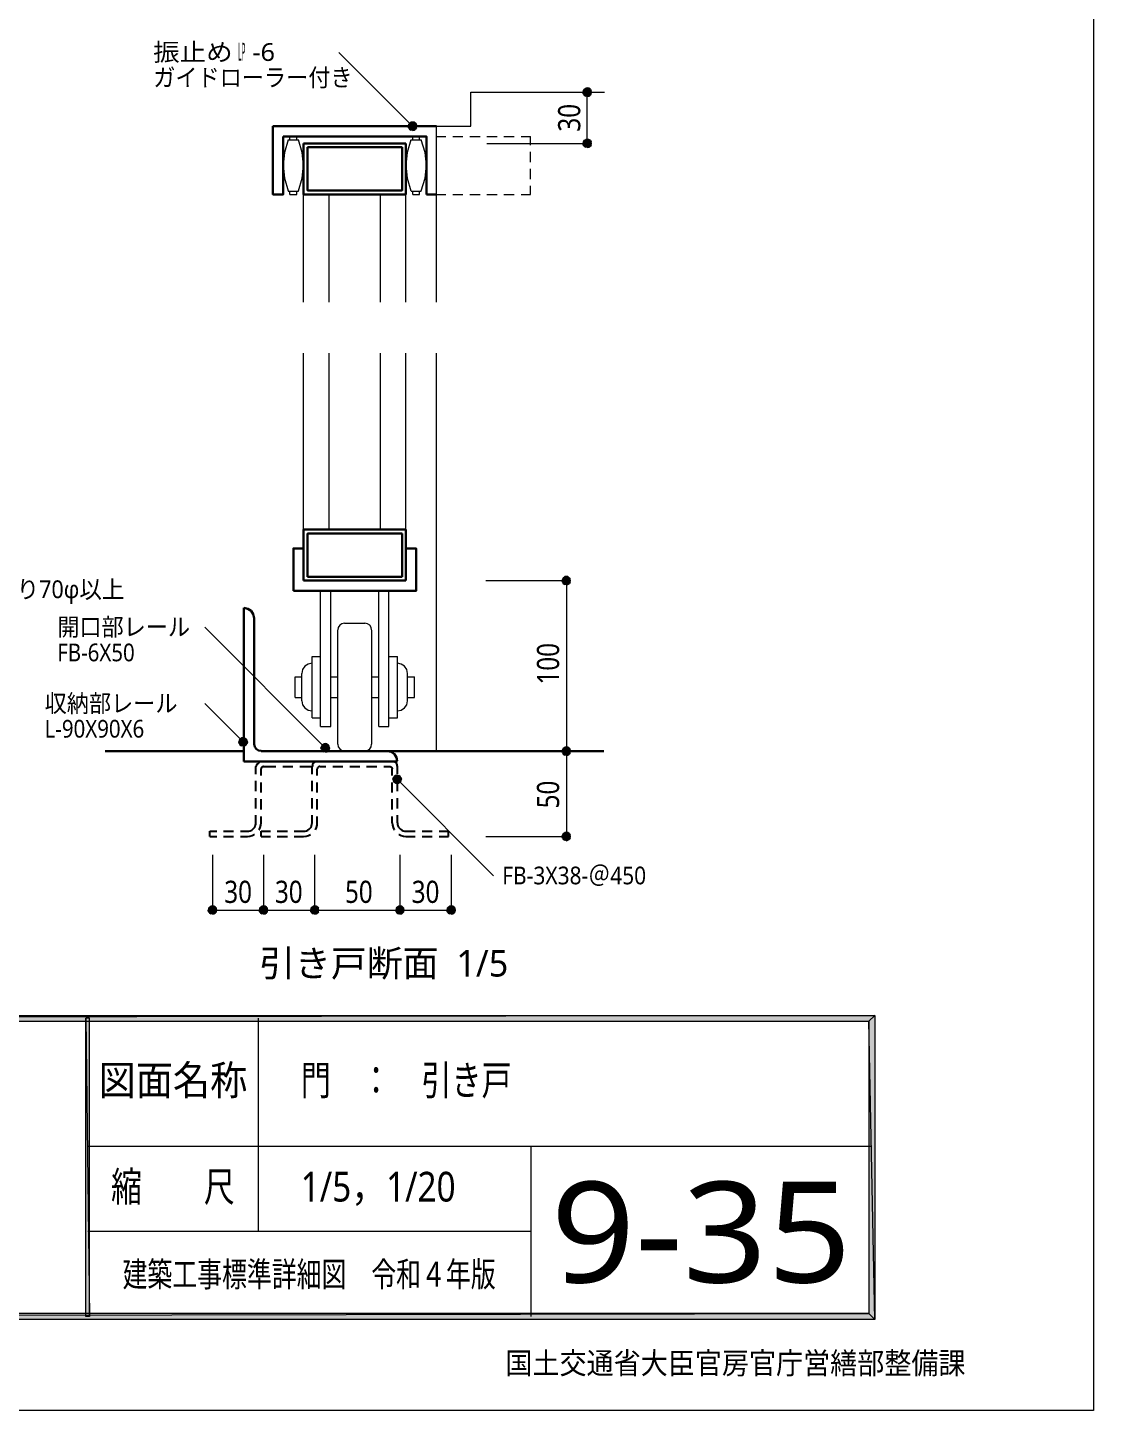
# Model space of a CAD drawing. Header units: millimetres. Extents: x 0 to 420, y 0 to 297.
# Drawn here: x 295.1 to 420.2, y 0 to 162.2 of the extents above; entities that cross this region are included whole.
import ezdxf
from ezdxf.enums import TextEntityAlignment as Align

# ---------------------------------------------------------------- set-up
doc = ezdxf.new("R2010")
doc.units = ezdxf.units.MM
doc.styles.add('kst32b', font='NotoSansJP-Variable.ttf')

msp = doc.modelspace()

# ---------------------------------------------------------------- hatches: boundary and pattern name
h = msp.add_hatch(color=7)
h.paths.add_polyline_path([(360.32, 154.81), (360.28, 154.62), (360.79, 154.62), (360.32, 154.81)])
h.paths.add_polyline_path([(360.28, 154.62), (360.79, 154.62), (360.32, 154.43), (360.28, 154.62)])
h.paths.add_polyline_path([(360.79, 154.62), (360.32, 154.43), (360.43, 154.26), (360.79, 154.62)])
h = msp.add_hatch(color=7)
h.paths.add_polyline_path([(360.79, 155.11), (360.6, 155.09), (360.79, 154.62), (360.79, 155.11)])
h.paths.add_polyline_path([(360.6, 155.09), (360.79, 154.62), (360.43, 154.98), (360.6, 155.09)])
h.paths.add_polyline_path([(360.79, 154.62), (360.43, 154.98), (360.32, 154.81), (360.79, 154.62)])
h = msp.add_hatch(color=7)
h.paths.add_polyline_path([(360.43, 154.26), (360.6, 154.16), (360.79, 154.62), (360.43, 154.26)])
h.paths.add_polyline_path([(360.6, 154.16), (360.79, 154.62), (360.79, 154.11), (360.6, 154.16)])
h.paths.add_polyline_path([(360.79, 154.62), (360.79, 154.11), (360.98, 154.16), (360.79, 154.62)])
for points in [[(360.98, 155.09), (360.79, 155.11), (360.79, 154.62), (360.98, 155.09)], [(340.47, 151.09), (340.28, 151.11), (340.28, 150.62), (340.47, 151.09)], [(360.98, 149.08), (360.79, 149.12), (360.79, 148.61), (360.98, 149.08)], [(358.52, 97.79), (358.33, 97.81), (358.33, 97.32), (358.52, 97.79)], [(320.59, 77.96), (320.76, 78.06), (320.4, 78.4), (320.59, 77.96)], [(330.24, 77.26), (330.41, 77.39), (330.05, 77.72), (330.24, 77.26)], [(358.52, 77.79), (358.33, 77.83), (358.33, 77.32), (358.52, 77.79)], [(338.29, 74.46), (338.14, 74.36), (338.48, 74.02), (338.29, 74.46)], [(358.52, 67.78), (358.33, 67.82), (358.33, 67.31), (358.52, 67.78)], [(316.99, 59.14), (316.8, 59.18), (316.8, 58.67), (316.99, 59.14)], [(323, 59.14), (322.81, 59.18), (322.81, 58.67), (323, 59.14)], [(328.99, 59.14), (328.8, 59.18), (328.8, 58.67), (328.99, 59.14)], [(339.01, 59.14), (338.81, 59.18), (338.81, 58.67), (339.01, 59.14)], [(345, 59.14), (344.81, 59.18), (344.81, 58.67), (345, 59.14)]]:
    msp.add_hatch(color=7).paths.add_polyline_path(points)
h = msp.add_hatch(color=7)
h.paths.add_polyline_path([(361.29, 154.62), (361.25, 154.81), (360.79, 154.62), (361.29, 154.62)])
h.paths.add_polyline_path([(361.25, 154.81), (360.79, 154.62), (361.15, 154.98), (361.25, 154.81)])
h.paths.add_polyline_path([(360.79, 154.62), (361.15, 154.98), (360.98, 155.09), (360.79, 154.62)])
h = msp.add_hatch(color=7)
h.paths.add_polyline_path([(360.98, 154.16), (361.15, 154.26), (360.79, 154.62), (360.98, 154.16)])
h.paths.add_polyline_path([(361.15, 154.26), (360.79, 154.62), (361.25, 154.43), (361.15, 154.26)])
h.paths.add_polyline_path([(360.79, 154.62), (361.25, 154.43), (361.29, 154.62), (360.79, 154.62)])
h = msp.add_hatch(color=7)
h.paths.add_polyline_path([(340.28, 151.11), (340.08, 151.09), (340.28, 150.62), (340.28, 151.11)])
h.paths.add_polyline_path([(340.08, 151.09), (340.28, 150.62), (339.94, 150.98), (340.08, 151.09)])
h.paths.add_polyline_path([(340.28, 150.62), (339.94, 150.98), (339.83, 150.81), (340.28, 150.62)])
h = msp.add_hatch(color=7)
h.paths.add_polyline_path([(340.78, 150.62), (340.74, 150.81), (340.28, 150.62), (340.78, 150.62)])
h.paths.add_polyline_path([(340.74, 150.81), (340.28, 150.62), (340.64, 150.98), (340.74, 150.81)])
h.paths.add_polyline_path([(340.28, 150.62), (340.64, 150.98), (340.47, 151.09), (340.28, 150.62)])
h = msp.add_hatch(color=7)
h.paths.add_polyline_path([(339.83, 150.81), (339.79, 150.62), (340.28, 150.62), (339.83, 150.81)])
h.paths.add_polyline_path([(339.79, 150.62), (340.28, 150.62), (339.83, 150.43), (339.79, 150.62)])
h.paths.add_polyline_path([(340.28, 150.62), (339.83, 150.43), (339.94, 150.26), (340.28, 150.62)])
h = msp.add_hatch(color=7)
h.paths.add_polyline_path([(339.94, 150.26), (340.08, 150.16), (340.28, 150.62), (339.94, 150.26)])
h.paths.add_polyline_path([(340.08, 150.16), (340.28, 150.62), (340.28, 150.11), (340.08, 150.16)])
h.paths.add_polyline_path([(340.28, 150.62), (340.28, 150.11), (340.47, 150.16), (340.28, 150.62)])
h = msp.add_hatch(color=7)
h.paths.add_polyline_path([(340.47, 150.16), (340.64, 150.26), (340.28, 150.62), (340.47, 150.16)])
h.paths.add_polyline_path([(340.64, 150.26), (340.28, 150.62), (340.74, 150.43), (340.64, 150.26)])
h.paths.add_polyline_path([(340.28, 150.62), (340.74, 150.43), (340.78, 150.62), (340.28, 150.62)])
h = msp.add_hatch(color=7)
h.paths.add_polyline_path([(360.32, 148.8), (360.28, 148.61), (360.79, 148.61), (360.32, 148.8)])
h.paths.add_polyline_path([(360.28, 148.61), (360.79, 148.61), (360.32, 148.42), (360.28, 148.61)])
h.paths.add_polyline_path([(360.79, 148.61), (360.32, 148.42), (360.43, 148.27), (360.79, 148.61)])
h = msp.add_hatch(color=7)
h.paths.add_polyline_path([(360.79, 149.12), (360.6, 149.08), (360.79, 148.61), (360.79, 149.12)])
h.paths.add_polyline_path([(360.6, 149.08), (360.79, 148.61), (360.43, 148.97), (360.6, 149.08)])
h.paths.add_polyline_path([(360.79, 148.61), (360.43, 148.97), (360.32, 148.8), (360.79, 148.61)])
h = msp.add_hatch(color=7)
h.paths.add_polyline_path([(360.43, 148.27), (360.6, 148.17), (360.79, 148.61), (360.43, 148.27)])
h.paths.add_polyline_path([(360.6, 148.17), (360.79, 148.61), (360.79, 148.12), (360.6, 148.17)])
h.paths.add_polyline_path([(360.79, 148.61), (360.79, 148.12), (360.98, 148.17), (360.79, 148.61)])
h = msp.add_hatch(color=7)
h.paths.add_polyline_path([(361.29, 148.61), (361.25, 148.8), (360.79, 148.61), (361.29, 148.61)])
h.paths.add_polyline_path([(361.25, 148.8), (360.79, 148.61), (361.15, 148.97), (361.25, 148.8)])
h.paths.add_polyline_path([(360.79, 148.61), (361.15, 148.97), (360.98, 149.08), (360.79, 148.61)])
h = msp.add_hatch(color=7)
h.paths.add_polyline_path([(360.98, 148.17), (361.15, 148.27), (360.79, 148.61), (360.98, 148.17)])
h.paths.add_polyline_path([(361.15, 148.27), (360.79, 148.61), (361.25, 148.42), (361.15, 148.27)])
h.paths.add_polyline_path([(360.79, 148.61), (361.25, 148.42), (361.29, 148.61), (360.79, 148.61)])
h = msp.add_hatch(color=7)
h.paths.add_polyline_path([(357.86, 97.51), (357.82, 97.32), (358.33, 97.32), (357.86, 97.51)])
h.paths.add_polyline_path([(357.82, 97.32), (358.33, 97.32), (357.86, 97.13), (357.82, 97.32)])
h.paths.add_polyline_path([(358.33, 97.32), (357.86, 97.13), (357.97, 96.96), (358.33, 97.32)])
h = msp.add_hatch(color=7)
h.paths.add_polyline_path([(358.33, 97.81), (358.14, 97.79), (358.33, 97.32), (358.33, 97.81)])
h.paths.add_polyline_path([(358.14, 97.79), (358.33, 97.32), (357.97, 97.66), (358.14, 97.79)])
h.paths.add_polyline_path([(358.33, 97.32), (357.97, 97.66), (357.86, 97.51), (358.33, 97.32)])
h = msp.add_hatch(color=7)
h.paths.add_polyline_path([(357.97, 96.96), (358.14, 96.86), (358.33, 97.32), (357.97, 96.96)])
h.paths.add_polyline_path([(358.14, 96.86), (358.33, 97.32), (358.33, 96.82), (358.14, 96.86)])
h.paths.add_polyline_path([(358.33, 97.32), (358.33, 96.82), (358.52, 96.86), (358.33, 97.32)])
h = msp.add_hatch(color=7)
h.paths.add_polyline_path([(358.82, 97.32), (358.77, 97.51), (358.33, 97.32), (358.82, 97.32)])
h.paths.add_polyline_path([(358.77, 97.51), (358.33, 97.32), (358.67, 97.66), (358.77, 97.51)])
h.paths.add_polyline_path([(358.33, 97.32), (358.67, 97.66), (358.52, 97.79), (358.33, 97.32)])
h = msp.add_hatch(color=7)
h.paths.add_polyline_path([(358.52, 96.86), (358.67, 96.96), (358.33, 97.32), (358.52, 96.86)])
h.paths.add_polyline_path([(358.67, 96.96), (358.33, 97.32), (358.77, 97.13), (358.67, 96.96)])
h.paths.add_polyline_path([(358.33, 97.32), (358.77, 97.13), (358.82, 97.32), (358.33, 97.32)])
h = msp.add_hatch(color=7)
h.paths.add_polyline_path([(319.93, 78.61), (319.89, 78.4), (320.4, 78.4), (319.93, 78.61)])
h.paths.add_polyline_path([(319.89, 78.4), (320.4, 78.4), (319.93, 78.21), (319.89, 78.4)])
h.paths.add_polyline_path([(320.4, 78.4), (319.93, 78.21), (320.04, 78.06), (320.4, 78.4)])
h = msp.add_hatch(color=7)
h.paths.add_polyline_path([(320.4, 78.91), (320.21, 78.87), (320.4, 78.4), (320.4, 78.91)])
h.paths.add_polyline_path([(320.21, 78.87), (320.4, 78.4), (320.04, 78.76), (320.21, 78.87)])
h.paths.add_polyline_path([(320.4, 78.4), (320.04, 78.76), (319.93, 78.61), (320.4, 78.4)])
h = msp.add_hatch(color=7)
h.paths.add_polyline_path([(320.04, 78.06), (320.21, 77.96), (320.4, 78.4), (320.04, 78.06)])
h.paths.add_polyline_path([(320.21, 77.96), (320.4, 78.4), (320.4, 77.91), (320.21, 77.96)])
h.paths.add_polyline_path([(320.4, 78.4), (320.4, 77.91), (320.59, 77.96), (320.4, 78.4)])
h = msp.add_hatch(color=7)
h.paths.add_polyline_path([(320.87, 78.61), (320.76, 78.76), (320.4, 78.4), (320.87, 78.61)])
h.paths.add_polyline_path([(320.76, 78.76), (320.4, 78.4), (320.59, 78.87), (320.76, 78.76)])
h.paths.add_polyline_path([(320.4, 78.4), (320.59, 78.87), (320.4, 78.91), (320.4, 78.4)])
h = msp.add_hatch(color=7)
h.paths.add_polyline_path([(320.76, 78.06), (320.87, 78.21), (320.4, 78.4), (320.76, 78.06)])
h.paths.add_polyline_path([(320.87, 78.21), (320.4, 78.4), (320.91, 78.4), (320.87, 78.21)])
h.paths.add_polyline_path([(320.4, 78.4), (320.91, 78.4), (320.87, 78.61), (320.4, 78.4)])
h = msp.add_hatch(color=7)
h.paths.add_polyline_path([(329.59, 77.91), (329.54, 77.72), (330.05, 77.72), (329.59, 77.91)])
h.paths.add_polyline_path([(329.54, 77.72), (330.05, 77.72), (329.59, 77.53), (329.54, 77.72)])
h.paths.add_polyline_path([(330.05, 77.72), (329.59, 77.53), (329.69, 77.39), (330.05, 77.72)])
h = msp.add_hatch(color=7)
h.paths.add_polyline_path([(330.05, 78.23), (329.86, 78.19), (330.05, 77.72), (330.05, 78.23)])
h.paths.add_polyline_path([(329.86, 78.19), (330.05, 77.72), (329.69, 78.08), (329.86, 78.19)])
h.paths.add_polyline_path([(330.05, 77.72), (329.69, 78.08), (329.59, 77.91), (330.05, 77.72)])
h = msp.add_hatch(color=7)
h.paths.add_polyline_path([(330.52, 77.91), (330.41, 78.08), (330.05, 77.72), (330.52, 77.91)])
h.paths.add_polyline_path([(330.41, 78.08), (330.05, 77.72), (330.24, 78.19), (330.41, 78.08)])
h.paths.add_polyline_path([(330.05, 77.72), (330.24, 78.19), (330.05, 78.23), (330.05, 77.72)])
h = msp.add_hatch(color=7)
h.paths.add_polyline_path([(330.41, 77.39), (330.52, 77.53), (330.05, 77.72), (330.41, 77.39)])
h.paths.add_polyline_path([(330.52, 77.53), (330.05, 77.72), (330.54, 77.72), (330.52, 77.53)])
h.paths.add_polyline_path([(330.05, 77.72), (330.54, 77.72), (330.52, 77.91), (330.05, 77.72)])
h = msp.add_hatch(color=7)
h.paths.add_polyline_path([(329.69, 77.39), (329.86, 77.26), (330.05, 77.72), (329.69, 77.39)])
h.paths.add_polyline_path([(329.86, 77.26), (330.05, 77.72), (330.05, 77.24), (329.86, 77.26)])
h.paths.add_polyline_path([(330.05, 77.72), (330.05, 77.24), (330.24, 77.26), (330.05, 77.72)])
h = msp.add_hatch(color=7)
h.paths.add_polyline_path([(357.86, 77.51), (357.82, 77.32), (358.33, 77.32), (357.86, 77.51)])
h.paths.add_polyline_path([(357.82, 77.32), (358.33, 77.32), (357.86, 77.13), (357.82, 77.32)])
h.paths.add_polyline_path([(358.33, 77.32), (357.86, 77.13), (357.97, 76.96), (358.33, 77.32)])
h = msp.add_hatch(color=7)
h.paths.add_polyline_path([(358.33, 77.83), (358.14, 77.79), (358.33, 77.32), (358.33, 77.83)])
h.paths.add_polyline_path([(358.14, 77.79), (358.33, 77.32), (357.97, 77.68), (358.14, 77.79)])
h.paths.add_polyline_path([(358.33, 77.32), (357.97, 77.68), (357.86, 77.51), (358.33, 77.32)])
h = msp.add_hatch(color=7)
h.paths.add_polyline_path([(357.97, 76.96), (358.14, 76.86), (358.33, 77.32), (357.97, 76.96)])
h.paths.add_polyline_path([(358.14, 76.86), (358.33, 77.32), (358.33, 76.81), (358.14, 76.86)])
h.paths.add_polyline_path([(358.33, 77.32), (358.33, 76.81), (358.52, 76.86), (358.33, 77.32)])
h = msp.add_hatch(color=7)
h.paths.add_polyline_path([(358.82, 77.32), (358.77, 77.51), (358.33, 77.32), (358.82, 77.32)])
h.paths.add_polyline_path([(358.77, 77.51), (358.33, 77.32), (358.67, 77.68), (358.77, 77.51)])
h.paths.add_polyline_path([(358.33, 77.32), (358.67, 77.68), (358.52, 77.79), (358.33, 77.32)])
h = msp.add_hatch(color=7)
h.paths.add_polyline_path([(358.52, 76.86), (358.67, 76.96), (358.33, 77.32), (358.52, 76.86)])
h.paths.add_polyline_path([(358.67, 76.96), (358.33, 77.32), (358.77, 77.13), (358.67, 76.96)])
h.paths.add_polyline_path([(358.33, 77.32), (358.77, 77.13), (358.82, 77.32), (358.33, 77.32)])
h = msp.add_hatch(color=7)
h.paths.add_polyline_path([(338.14, 74.36), (338.03, 74.21), (338.48, 74.02), (338.14, 74.36)])
h.paths.add_polyline_path([(338.03, 74.21), (338.48, 74.02), (337.99, 74.02), (338.03, 74.21)])
h.paths.add_polyline_path([(338.48, 74.02), (337.99, 74.02), (338.03, 73.83), (338.48, 74.02)])
h = msp.add_hatch(color=7)
h.paths.add_polyline_path([(338.03, 73.83), (338.14, 73.66), (338.48, 74.02), (338.03, 73.83)])
h.paths.add_polyline_path([(338.14, 73.66), (338.48, 74.02), (338.29, 73.55), (338.14, 73.66)])
h.paths.add_polyline_path([(338.48, 74.02), (338.29, 73.55), (338.48, 73.51), (338.48, 74.02)])
h = msp.add_hatch(color=7)
h.paths.add_polyline_path([(338.84, 74.36), (338.69, 74.46), (338.48, 74.02), (338.84, 74.36)])
h.paths.add_polyline_path([(338.69, 74.46), (338.48, 74.02), (338.48, 74.51), (338.69, 74.46)])
h.paths.add_polyline_path([(338.48, 74.02), (338.48, 74.51), (338.29, 74.46), (338.48, 74.02)])
h = msp.add_hatch(color=7)
h.paths.add_polyline_path([(338.94, 73.83), (338.98, 74.02), (338.48, 74.02), (338.94, 73.83)])
h.paths.add_polyline_path([(338.98, 74.02), (338.48, 74.02), (338.94, 74.21), (338.98, 74.02)])
h.paths.add_polyline_path([(338.48, 74.02), (338.94, 74.21), (338.84, 74.36), (338.48, 74.02)])
h = msp.add_hatch(color=7)
h.paths.add_polyline_path([(338.48, 73.51), (338.69, 73.55), (338.48, 74.02), (338.48, 73.51)])
h.paths.add_polyline_path([(338.69, 73.55), (338.48, 74.02), (338.84, 73.66), (338.69, 73.55)])
h.paths.add_polyline_path([(338.48, 74.02), (338.84, 73.66), (338.94, 73.83), (338.48, 74.02)])
h = msp.add_hatch(color=7)
h.paths.add_polyline_path([(357.86, 67.52), (357.82, 67.31), (358.33, 67.31), (357.86, 67.52)])
h.paths.add_polyline_path([(357.82, 67.31), (358.33, 67.31), (357.86, 67.12), (357.82, 67.31)])
h.paths.add_polyline_path([(358.33, 67.31), (357.86, 67.12), (357.97, 66.97), (358.33, 67.31)])
h = msp.add_hatch(color=7)
h.paths.add_polyline_path([(358.33, 67.82), (358.14, 67.78), (358.33, 67.31), (358.33, 67.82)])
h.paths.add_polyline_path([(358.14, 67.78), (358.33, 67.31), (357.97, 67.67), (358.14, 67.78)])
h.paths.add_polyline_path([(358.33, 67.31), (357.97, 67.67), (357.86, 67.52), (358.33, 67.31)])
h = msp.add_hatch(color=7)
h.paths.add_polyline_path([(357.97, 66.97), (358.14, 66.87), (358.33, 67.31), (357.97, 66.97)])
h.paths.add_polyline_path([(358.14, 66.87), (358.33, 67.31), (358.33, 66.82), (358.14, 66.87)])
h.paths.add_polyline_path([(358.33, 67.31), (358.33, 66.82), (358.52, 66.87), (358.33, 67.31)])
h = msp.add_hatch(color=7)
h.paths.add_polyline_path([(358.82, 67.31), (358.77, 67.52), (358.33, 67.31), (358.82, 67.31)])
h.paths.add_polyline_path([(358.77, 67.52), (358.33, 67.31), (358.67, 67.67), (358.77, 67.52)])
h.paths.add_polyline_path([(358.33, 67.31), (358.67, 67.67), (358.52, 67.78), (358.33, 67.31)])
h = msp.add_hatch(color=7)
h.paths.add_polyline_path([(358.52, 66.87), (358.67, 66.97), (358.33, 67.31), (358.52, 66.87)])
h.paths.add_polyline_path([(358.67, 66.97), (358.33, 67.31), (358.77, 67.12), (358.67, 66.97)])
h.paths.add_polyline_path([(358.33, 67.31), (358.77, 67.12), (358.82, 67.31), (358.33, 67.31)])
h = msp.add_hatch(color=7)
h.paths.add_polyline_path([(316.36, 58.89), (316.31, 58.67), (316.8, 58.67), (316.36, 58.89)])
h.paths.add_polyline_path([(316.31, 58.67), (316.8, 58.67), (316.36, 58.48), (316.31, 58.67)])
h.paths.add_polyline_path([(316.8, 58.67), (316.36, 58.48), (316.46, 58.34), (316.8, 58.67)])
h = msp.add_hatch(color=7)
h.paths.add_polyline_path([(316.8, 59.18), (316.61, 59.14), (316.8, 58.67), (316.8, 59.18)])
h.paths.add_polyline_path([(316.61, 59.14), (316.8, 58.67), (316.46, 59.03), (316.61, 59.14)])
h.paths.add_polyline_path([(316.8, 58.67), (316.46, 59.03), (316.36, 58.89), (316.8, 58.67)])
h = msp.add_hatch(color=7)
h.paths.add_polyline_path([(316.46, 58.34), (316.61, 58.23), (316.8, 58.67), (316.46, 58.34)])
h.paths.add_polyline_path([(316.61, 58.23), (316.8, 58.67), (316.8, 58.19), (316.61, 58.23)])
h.paths.add_polyline_path([(316.8, 58.67), (316.8, 58.19), (316.99, 58.23), (316.8, 58.67)])
h = msp.add_hatch(color=7)
h.paths.add_polyline_path([(317.31, 58.67), (317.27, 58.89), (316.8, 58.67), (317.31, 58.67)])
h.paths.add_polyline_path([(317.27, 58.89), (316.8, 58.67), (317.16, 59.03), (317.27, 58.89)])
h.paths.add_polyline_path([(316.8, 58.67), (317.16, 59.03), (316.99, 59.14), (316.8, 58.67)])
h = msp.add_hatch(color=7)
h.paths.add_polyline_path([(316.99, 58.23), (317.16, 58.34), (316.8, 58.67), (316.99, 58.23)])
h.paths.add_polyline_path([(317.16, 58.34), (316.8, 58.67), (317.27, 58.48), (317.16, 58.34)])
h.paths.add_polyline_path([(316.8, 58.67), (317.27, 58.48), (317.31, 58.67), (316.8, 58.67)])
h = msp.add_hatch(color=7)
h.paths.add_polyline_path([(322.35, 58.89), (322.3, 58.67), (322.81, 58.67), (322.35, 58.89)])
h.paths.add_polyline_path([(322.3, 58.67), (322.81, 58.67), (322.35, 58.48), (322.3, 58.67)])
h.paths.add_polyline_path([(322.81, 58.67), (322.35, 58.48), (322.45, 58.34), (322.81, 58.67)])
h = msp.add_hatch(color=7)
h.paths.add_polyline_path([(322.81, 59.18), (322.62, 59.14), (322.81, 58.67), (322.81, 59.18)])
h.paths.add_polyline_path([(322.62, 59.14), (322.81, 58.67), (322.45, 59.03), (322.62, 59.14)])
h.paths.add_polyline_path([(322.81, 58.67), (322.45, 59.03), (322.35, 58.89), (322.81, 58.67)])
h = msp.add_hatch(color=7)
h.paths.add_polyline_path([(322.45, 58.34), (322.62, 58.23), (322.81, 58.67), (322.45, 58.34)])
h.paths.add_polyline_path([(322.62, 58.23), (322.81, 58.67), (322.81, 58.19), (322.62, 58.23)])
h.paths.add_polyline_path([(322.81, 58.67), (322.81, 58.19), (323, 58.23), (322.81, 58.67)])
h = msp.add_hatch(color=7)
h.paths.add_polyline_path([(323.3, 58.67), (323.28, 58.89), (322.81, 58.67), (323.3, 58.67)])
h.paths.add_polyline_path([(323.28, 58.89), (322.81, 58.67), (323.17, 59.03), (323.28, 58.89)])
h.paths.add_polyline_path([(322.81, 58.67), (323.17, 59.03), (323, 59.14), (322.81, 58.67)])
h = msp.add_hatch(color=7)
h.paths.add_polyline_path([(323, 58.23), (323.17, 58.34), (322.81, 58.67), (323, 58.23)])
h.paths.add_polyline_path([(323.17, 58.34), (322.81, 58.67), (323.28, 58.48), (323.17, 58.34)])
h.paths.add_polyline_path([(322.81, 58.67), (323.28, 58.48), (323.3, 58.67), (322.81, 58.67)])
h = msp.add_hatch(color=7)
h.paths.add_polyline_path([(328.34, 58.89), (328.32, 58.67), (328.8, 58.67), (328.34, 58.89)])
h.paths.add_polyline_path([(328.32, 58.67), (328.8, 58.67), (328.34, 58.48), (328.32, 58.67)])
h.paths.add_polyline_path([(328.8, 58.67), (328.34, 58.48), (328.46, 58.34), (328.8, 58.67)])
h = msp.add_hatch(color=7)
h.paths.add_polyline_path([(328.8, 59.18), (328.61, 59.14), (328.8, 58.67), (328.8, 59.18)])
h.paths.add_polyline_path([(328.61, 59.14), (328.8, 58.67), (328.46, 59.03), (328.61, 59.14)])
h.paths.add_polyline_path([(328.8, 58.67), (328.46, 59.03), (328.34, 58.89), (328.8, 58.67)])
h = msp.add_hatch(color=7)
h.paths.add_polyline_path([(328.46, 58.34), (328.61, 58.23), (328.8, 58.67), (328.46, 58.34)])
h.paths.add_polyline_path([(328.61, 58.23), (328.8, 58.67), (328.8, 58.19), (328.61, 58.23)])
h.paths.add_polyline_path([(328.8, 58.67), (328.8, 58.19), (328.99, 58.23), (328.8, 58.67)])
h = msp.add_hatch(color=7)
h.paths.add_polyline_path([(329.31, 58.67), (329.27, 58.89), (328.8, 58.67), (329.31, 58.67)])
h.paths.add_polyline_path([(329.27, 58.89), (328.8, 58.67), (329.16, 59.03), (329.27, 58.89)])
h.paths.add_polyline_path([(328.8, 58.67), (329.16, 59.03), (328.99, 59.14), (328.8, 58.67)])
h = msp.add_hatch(color=7)
h.paths.add_polyline_path([(328.99, 58.23), (329.16, 58.34), (328.8, 58.67), (328.99, 58.23)])
h.paths.add_polyline_path([(329.16, 58.34), (328.8, 58.67), (329.27, 58.48), (329.16, 58.34)])
h.paths.add_polyline_path([(328.8, 58.67), (329.27, 58.48), (329.31, 58.67), (328.8, 58.67)])
h = msp.add_hatch(color=7)
h.paths.add_polyline_path([(338.35, 58.89), (338.31, 58.67), (338.81, 58.67), (338.35, 58.89)])
h.paths.add_polyline_path([(338.31, 58.67), (338.81, 58.67), (338.35, 58.48), (338.31, 58.67)])
h.paths.add_polyline_path([(338.81, 58.67), (338.35, 58.48), (338.46, 58.34), (338.81, 58.67)])
h = msp.add_hatch(color=7)
h.paths.add_polyline_path([(338.81, 59.18), (338.62, 59.14), (338.81, 58.67), (338.81, 59.18)])
h.paths.add_polyline_path([(338.62, 59.14), (338.81, 58.67), (338.46, 59.03), (338.62, 59.14)])
h.paths.add_polyline_path([(338.81, 58.67), (338.46, 59.03), (338.35, 58.89), (338.81, 58.67)])
h = msp.add_hatch(color=7)
h.paths.add_polyline_path([(338.46, 58.34), (338.62, 58.23), (338.81, 58.67), (338.46, 58.34)])
h.paths.add_polyline_path([(338.62, 58.23), (338.81, 58.67), (338.81, 58.19), (338.62, 58.23)])
h.paths.add_polyline_path([(338.81, 58.67), (338.81, 58.19), (339.01, 58.23), (338.81, 58.67)])
h = msp.add_hatch(color=7)
h.paths.add_polyline_path([(339.3, 58.67), (339.28, 58.89), (338.81, 58.67), (339.3, 58.67)])
h.paths.add_polyline_path([(339.28, 58.89), (338.81, 58.67), (339.15, 59.03), (339.28, 58.89)])
h.paths.add_polyline_path([(338.81, 58.67), (339.15, 59.03), (339.01, 59.14), (338.81, 58.67)])
h = msp.add_hatch(color=7)
h.paths.add_polyline_path([(339.01, 58.23), (339.15, 58.34), (338.81, 58.67), (339.01, 58.23)])
h.paths.add_polyline_path([(339.15, 58.34), (338.81, 58.67), (339.28, 58.48), (339.15, 58.34)])
h.paths.add_polyline_path([(338.81, 58.67), (339.28, 58.48), (339.3, 58.67), (338.81, 58.67)])
h = msp.add_hatch(color=7)
h.paths.add_polyline_path([(344.34, 58.89), (344.32, 58.67), (344.81, 58.67), (344.34, 58.89)])
h.paths.add_polyline_path([(344.32, 58.67), (344.81, 58.67), (344.34, 58.48), (344.32, 58.67)])
h.paths.add_polyline_path([(344.81, 58.67), (344.34, 58.48), (344.45, 58.34), (344.81, 58.67)])
h = msp.add_hatch(color=7)
h.paths.add_polyline_path([(344.81, 59.18), (344.61, 59.14), (344.81, 58.67), (344.81, 59.18)])
h.paths.add_polyline_path([(344.61, 59.14), (344.81, 58.67), (344.45, 59.03), (344.61, 59.14)])
h.paths.add_polyline_path([(344.81, 58.67), (344.45, 59.03), (344.34, 58.89), (344.81, 58.67)])
h = msp.add_hatch(color=7)
h.paths.add_polyline_path([(344.45, 58.34), (344.61, 58.23), (344.81, 58.67), (344.45, 58.34)])
h.paths.add_polyline_path([(344.61, 58.23), (344.81, 58.67), (344.81, 58.19), (344.61, 58.23)])
h.paths.add_polyline_path([(344.81, 58.67), (344.81, 58.19), (345, 58.23), (344.81, 58.67)])
h = msp.add_hatch(color=7)
h.paths.add_polyline_path([(345.31, 58.67), (345.27, 58.89), (344.81, 58.67), (345.31, 58.67)])
h.paths.add_polyline_path([(345.27, 58.89), (344.81, 58.67), (345.16, 59.03), (345.27, 58.89)])
h.paths.add_polyline_path([(344.81, 58.67), (345.16, 59.03), (345, 59.14), (344.81, 58.67)])
h = msp.add_hatch(color=7)
h.paths.add_polyline_path([(345, 58.23), (345.16, 58.34), (344.81, 58.67), (345, 58.23)])
h.paths.add_polyline_path([(345.16, 58.34), (344.81, 58.67), (345.27, 58.48), (345.16, 58.34)])
h.paths.add_polyline_path([(344.81, 58.67), (345.27, 58.48), (345.31, 58.67), (344.81, 58.67)])
h = msp.add_hatch(color=7)
h.paths.add_polyline_path([(393.83, 11.35), (394.53, 10.65), (393.83, 45.64), (393.83, 11.35)])
h.paths.add_polyline_path([(394.53, 10.65), (393.83, 45.64), (394.53, 46.33), (394.53, 10.65)])
h.paths.add_polyline_path([(393.83, 45.64), (394.53, 46.33), (26.52, 45.64), (393.83, 45.64)])
h.paths.add_polyline_path([(394.53, 46.33), (26.52, 45.64), (25.82, 46.33), (394.53, 46.33)])
h.paths.add_polyline_path([(26.52, 45.64), (25.82, 46.33), (26.52, 11.35), (26.52, 45.64)])
h.paths.add_polyline_path([(25.82, 46.33), (26.52, 11.35), (25.82, 10.65), (25.82, 46.33)])
h.paths.add_polyline_path([(26.52, 11.35), (25.82, 10.65), (393.83, 11.35), (26.52, 11.35)])
h.paths.add_polyline_path([(25.82, 10.65), (393.83, 11.35), (394.53, 10.65), (25.82, 10.65)])
h = msp.add_hatch(color=7)
h.paths.add_polyline_path([(302.37, 46), (301.96, 46), (302.37, 10.99), (302.37, 46)])
h.paths.add_polyline_path([(301.96, 46), (302.37, 10.99), (301.96, 10.99), (301.96, 46)])

# ---------------------------------------------------------------- linework, layer by layer
at = {"lineweight": 13}
msp.add_lwpolyline([(0.19, 0), (0.19, 296.97), (420.16, 296.97), (420.16, 0)], close=True, dxfattribs=at)
for points in [[(340.28, 150.62), (331.64, 159.26)], [(343.11, 150.62), (347.11, 150.62), (347.11, 154.62)], [(347.11, 154.62), (362.82, 154.62)], [(360.79, 148.61), (360.79, 154.62)], [(325.9, 149.01), (325.9, 149.42)], [(326.71, 149.01), (326.71, 149.42)], [(340.32, 149.01), (340.32, 149.42)], [(341.1, 149.01), (341.1, 149.42)], [(343.11, 129.98), (343.11, 150.62)], [(343.11, 149.42), (344.21, 149.42)], [(345.02, 149.42), (346.2, 149.42)], [(347.01, 149.42), (348.21, 149.42)], [(349.02, 149.42), (350.2, 149.42)], [(351.01, 149.42), (352.21, 149.42)], [(353.02, 149.42), (354.12, 149.42)], [(354.12, 148.42), (354.12, 149.42)], [(325.7, 149.04), (325.25, 147.56), (325.1, 146.04), (325.25, 144.52), (325.7, 143.04)], [(325.71, 149.01), (326.92, 149.01)], [(326.89, 143.04), (327.34, 144.52), (327.49, 146.04), (327.34, 147.56), (326.89, 149.04)], [(340.09, 149.04), (339.64, 147.56), (339.49, 146.04), (339.64, 144.52), (340.09, 143.04)], [(340.11, 149.01), (341.31, 149.01)], [(341.31, 143.04), (341.76, 144.52), (341.91, 146.04), (341.76, 147.56), (341.31, 149.04)], [(349, 148.61), (360.79, 148.61)], [(354.12, 146.41), (354.12, 147.62)], [(354.12, 144.42), (354.12, 145.63)], [(325.71, 143.02), (326.92, 143.02)], [(325.9, 142.62), (325.9, 143.02)], [(326.71, 142.62), (326.71, 143.02)], [(340.11, 143.02), (341.31, 143.02)], [(340.32, 142.62), (340.32, 143.02)], [(341.1, 142.62), (341.1, 143.02)], [(354.12, 142.62), (354.12, 143.62)], [(325.9, 142.62), (326.71, 142.62)], [(327.51, 129.98), (327.51, 142.62)], [(330.52, 129.98), (330.52, 142.62)], [(336.51, 129.98), (336.51, 142.62)], [(339.51, 129.98), (339.51, 142.62)], [(340.32, 142.62), (341.1, 142.62)], [(343.11, 142.62), (344.21, 142.62)], [(345.02, 142.62), (346.2, 142.62)], [(347.01, 142.62), (348.21, 142.62)], [(349.02, 142.62), (350.2, 142.62)], [(351.01, 142.62), (352.21, 142.62)], [(353.02, 142.62), (354.12, 142.62)], [(327.51, 103.31), (327.51, 123.99)], [(330.52, 103.31), (330.52, 123.99)], [(336.51, 103.31), (336.51, 123.99)], [(339.51, 103.31), (339.51, 123.99)], [(343.11, 77.32), (343.11, 123.99)], [(348.89, 97.32), (358.33, 97.32)], [(358.33, 97.32), (358.33, 77.32), (358.33, 67.31)], [(329.5, 80.22), (329.5, 96.12)], [(330.71, 80.22), (330.71, 96.12)], [(336.32, 80.22), (336.32, 96.12)], [(337.5, 80.22), (337.5, 96.12)], [(330.05, 77.72), (315.91, 91.86)], [(332.31, 92.33), (332, 92.27), (331.74, 92.1), (331.57, 91.84), (331.51, 91.54)], [(331.51, 78.13), (331.51, 91.52)], [(332.32, 92.33), (334.71, 92.33)], [(335.49, 91.54), (335.43, 91.84), (335.26, 92.1), (335.01, 92.27), (334.7, 92.33)], [(335.51, 78.13), (335.51, 91.52)], [(328.5, 87.63), (328.03, 87.54), (327.65, 87.28), (327.39, 86.9), (327.3, 86.43)], [(328.51, 88.41), (329.5, 88.41)], [(328.51, 81.22), (328.51, 88.41)], [(337.5, 88.41), (338.52, 88.41)], [(339.7, 86.43), (339.61, 86.9), (339.35, 87.28), (338.97, 87.54), (338.51, 87.63)], [(338.52, 81.22), (338.52, 88.41)], [(326.52, 83.63), (326.52, 86.02)], [(326.52, 86.02), (327.3, 86.02)], [(327.3, 83.23), (327.3, 86.42)], [(330.71, 86.02), (331.51, 86.02)], [(335.51, 86.02), (336.32, 86.02)], [(339.7, 83.23), (339.7, 86.42)], [(339.7, 86.02), (340.51, 86.02)], [(340.51, 83.63), (340.51, 86.02)], [(320.4, 78.4), (315.91, 82.91)], [(326.52, 83.63), (327.3, 83.63)], [(327.3, 83.24), (327.39, 82.77), (327.65, 82.39), (328.03, 82.14), (328.5, 82.04)], [(330.71, 83.63), (331.51, 83.63)], [(335.51, 83.63), (336.32, 83.63)], [(338.51, 82.04), (338.97, 82.14), (339.35, 82.39), (339.61, 82.77), (339.7, 83.24)], [(339.7, 83.63), (340.51, 83.63)], [(328.51, 81.22), (329.5, 81.22)], [(337.5, 81.22), (338.52, 81.22)], [(329.5, 80.22), (330.71, 80.22)], [(336.32, 80.22), (337.5, 80.22)], [(331.51, 78.14), (331.57, 77.83), (331.74, 77.58), (332, 77.41), (332.31, 77.34)], [(334.7, 77.34), (335.01, 77.41), (335.26, 77.58), (335.43, 77.83), (335.49, 78.14)], [(338.48, 74.02), (349.8, 62.7)], [(348.89, 67.31), (358.33, 67.31)], [(316.8, 65.15), (316.8, 58.67)], [(322.81, 65.15), (322.81, 58.67)], [(328.8, 65.15), (328.8, 58.67)], [(338.81, 65.15), (338.81, 58.67)], [(344.81, 65.15), (344.81, 58.67)], [(316.8, 58.67), (322.81, 58.67), (328.8, 58.67), (338.81, 58.67), (344.81, 58.67)], [(322.18, 46), (322.18, 21)], [(302.18, 30.99), (394.17, 30.99)], [(354.16, 30.99), (354.16, 10.99)], [(302.18, 21), (354.16, 21)]]:
    msp.add_lwpolyline(points, dxfattribs=at)
at = {"lineweight": 0}
for points in [[(360.32, 154.81), (360.28, 154.62), (360.79, 154.62)], [(360.28, 154.62), (360.79, 154.62), (360.32, 154.43)], [(360.79, 154.62), (360.43, 154.98), (360.32, 154.81)], [(360.79, 154.62), (360.32, 154.43), (360.43, 154.26)], [(360.6, 155.09), (360.79, 154.62), (360.43, 154.98)], [(360.43, 154.26), (360.6, 154.16), (360.79, 154.62)], [(360.79, 155.11), (360.6, 155.09), (360.79, 154.62)], [(360.6, 154.16), (360.79, 154.62), (360.79, 154.11)], [(360.98, 155.09), (360.79, 155.11), (360.79, 154.62)], [(360.79, 154.62), (361.15, 154.98), (360.98, 155.09)], [(361.25, 154.81), (360.79, 154.62), (361.15, 154.98)], [(361.29, 154.62), (361.25, 154.81), (360.79, 154.62)], [(360.79, 154.62), (360.79, 154.11), (360.98, 154.16)], [(360.98, 154.16), (361.15, 154.26), (360.79, 154.62)], [(361.15, 154.26), (360.79, 154.62), (361.25, 154.43)], [(360.79, 154.62), (361.25, 154.43), (361.29, 154.62)], [(340.28, 150.62), (339.94, 150.98), (339.83, 150.81)], [(340.08, 151.09), (340.28, 150.62), (339.94, 150.98)], [(340.28, 151.11), (340.08, 151.09), (340.28, 150.62)], [(340.47, 151.09), (340.28, 151.11), (340.28, 150.62)], [(340.28, 150.62), (340.64, 150.98), (340.47, 151.09)], [(340.74, 150.81), (340.28, 150.62), (340.64, 150.98)], [(339.83, 150.81), (339.79, 150.62), (340.28, 150.62)], [(339.79, 150.62), (340.28, 150.62), (339.83, 150.43)], [(340.28, 150.62), (339.83, 150.43), (339.94, 150.26)], [(339.94, 150.26), (340.08, 150.16), (340.28, 150.62)], [(340.08, 150.16), (340.28, 150.62), (340.28, 150.11)], [(340.78, 150.62), (340.74, 150.81), (340.28, 150.62)], [(340.28, 150.62), (340.28, 150.11), (340.47, 150.16)], [(340.47, 150.16), (340.64, 150.26), (340.28, 150.62)], [(340.64, 150.26), (340.28, 150.62), (340.74, 150.43)], [(340.28, 150.62), (340.74, 150.43), (340.78, 150.62)], [(360.32, 148.8), (360.28, 148.61), (360.79, 148.61)], [(360.28, 148.61), (360.79, 148.61), (360.32, 148.42)], [(360.79, 148.61), (360.43, 148.97), (360.32, 148.8)], [(360.79, 148.61), (360.32, 148.42), (360.43, 148.27)], [(360.6, 149.08), (360.79, 148.61), (360.43, 148.97)], [(360.43, 148.27), (360.6, 148.17), (360.79, 148.61)], [(360.79, 149.12), (360.6, 149.08), (360.79, 148.61)], [(360.6, 148.17), (360.79, 148.61), (360.79, 148.12)], [(360.98, 149.08), (360.79, 149.12), (360.79, 148.61)], [(360.79, 148.61), (361.15, 148.97), (360.98, 149.08)], [(361.25, 148.8), (360.79, 148.61), (361.15, 148.97)], [(361.29, 148.61), (361.25, 148.8), (360.79, 148.61)], [(360.79, 148.61), (360.79, 148.12), (360.98, 148.17)], [(360.98, 148.17), (361.15, 148.27), (360.79, 148.61)], [(361.15, 148.27), (360.79, 148.61), (361.25, 148.42)], [(360.79, 148.61), (361.25, 148.42), (361.29, 148.61)], [(357.86, 97.51), (357.82, 97.32), (358.33, 97.32)], [(357.82, 97.32), (358.33, 97.32), (357.86, 97.13)], [(358.33, 97.32), (357.97, 97.66), (357.86, 97.51)], [(358.33, 97.32), (357.86, 97.13), (357.97, 96.96)], [(358.14, 97.79), (358.33, 97.32), (357.97, 97.66)], [(357.97, 96.96), (358.14, 96.86), (358.33, 97.32)], [(358.33, 97.81), (358.14, 97.79), (358.33, 97.32)], [(358.14, 96.86), (358.33, 97.32), (358.33, 96.82)], [(358.52, 97.79), (358.33, 97.81), (358.33, 97.32)], [(358.33, 97.32), (358.67, 97.66), (358.52, 97.79)], [(358.77, 97.51), (358.33, 97.32), (358.67, 97.66)], [(358.82, 97.32), (358.77, 97.51), (358.33, 97.32)], [(358.33, 97.32), (358.33, 96.82), (358.52, 96.86)], [(358.52, 96.86), (358.67, 96.96), (358.33, 97.32)], [(358.67, 96.96), (358.33, 97.32), (358.77, 97.13)], [(358.33, 97.32), (358.77, 97.13), (358.82, 97.32)], [(319.93, 78.61), (319.89, 78.4), (320.4, 78.4)], [(319.89, 78.4), (320.4, 78.4), (319.93, 78.21)], [(320.4, 78.4), (320.04, 78.76), (319.93, 78.61)], [(320.4, 78.4), (319.93, 78.21), (320.04, 78.06)], [(320.21, 78.87), (320.4, 78.4), (320.04, 78.76)], [(320.04, 78.06), (320.21, 77.96), (320.4, 78.4)], [(320.4, 78.91), (320.21, 78.87), (320.4, 78.4)], [(320.21, 77.96), (320.4, 78.4), (320.4, 77.91)], [(320.4, 78.4), (320.59, 78.87), (320.4, 78.91)], [(320.76, 78.76), (320.4, 78.4), (320.59, 78.87)], [(320.87, 78.61), (320.76, 78.76), (320.4, 78.4)], [(320.4, 78.4), (320.91, 78.4), (320.87, 78.61)], [(320.76, 78.06), (320.87, 78.21), (320.4, 78.4)], [(320.87, 78.21), (320.4, 78.4), (320.91, 78.4)], [(320.4, 78.4), (320.4, 77.91), (320.59, 77.96)], [(320.59, 77.96), (320.76, 78.06), (320.4, 78.4)], [(329.59, 77.91), (329.54, 77.72), (330.05, 77.72)], [(330.05, 77.72), (329.69, 78.08), (329.59, 77.91)], [(329.86, 78.19), (330.05, 77.72), (329.69, 78.08)], [(330.05, 78.23), (329.86, 78.19), (330.05, 77.72)], [(330.05, 77.72), (330.24, 78.19), (330.05, 78.23)], [(330.41, 78.08), (330.05, 77.72), (330.24, 78.19)], [(330.52, 77.91), (330.41, 78.08), (330.05, 77.72)], [(330.05, 77.72), (330.54, 77.72), (330.52, 77.91)], [(329.54, 77.72), (330.05, 77.72), (329.59, 77.53)], [(330.05, 77.72), (329.59, 77.53), (329.69, 77.39)], [(329.69, 77.39), (329.86, 77.26), (330.05, 77.72)], [(329.86, 77.26), (330.05, 77.72), (330.05, 77.24)], [(330.41, 77.39), (330.52, 77.53), (330.05, 77.72)], [(330.52, 77.53), (330.05, 77.72), (330.54, 77.72)], [(330.05, 77.72), (330.05, 77.24), (330.24, 77.26)], [(330.24, 77.26), (330.41, 77.39), (330.05, 77.72)], [(357.86, 77.51), (357.82, 77.32), (358.33, 77.32)], [(357.82, 77.32), (358.33, 77.32), (357.86, 77.13)], [(358.33, 77.32), (357.97, 77.68), (357.86, 77.51)], [(358.33, 77.32), (357.86, 77.13), (357.97, 76.96)], [(358.14, 77.79), (358.33, 77.32), (357.97, 77.68)], [(357.97, 76.96), (358.14, 76.86), (358.33, 77.32)], [(358.33, 77.83), (358.14, 77.79), (358.33, 77.32)], [(358.14, 76.86), (358.33, 77.32), (358.33, 76.81)], [(358.52, 77.79), (358.33, 77.83), (358.33, 77.32)], [(358.33, 77.32), (358.67, 77.68), (358.52, 77.79)], [(358.77, 77.51), (358.33, 77.32), (358.67, 77.68)], [(358.82, 77.32), (358.77, 77.51), (358.33, 77.32)], [(358.33, 77.32), (358.33, 76.81), (358.52, 76.86)], [(358.52, 76.86), (358.67, 76.96), (358.33, 77.32)], [(358.67, 76.96), (358.33, 77.32), (358.77, 77.13)], [(358.33, 77.32), (358.77, 77.13), (358.82, 77.32)], [(338.03, 74.21), (338.48, 74.02), (337.99, 74.02)], [(338.48, 74.02), (337.99, 74.02), (338.03, 73.83)], [(338.14, 74.36), (338.03, 74.21), (338.48, 74.02)], [(338.03, 73.83), (338.14, 73.66), (338.48, 74.02)], [(338.29, 74.46), (338.14, 74.36), (338.48, 74.02)], [(338.14, 73.66), (338.48, 74.02), (338.29, 73.55)], [(338.48, 74.02), (338.48, 74.51), (338.29, 74.46)], [(338.48, 74.02), (338.29, 73.55), (338.48, 73.51)], [(338.69, 74.46), (338.48, 74.02), (338.48, 74.51)], [(338.84, 74.36), (338.69, 74.46), (338.48, 74.02)], [(338.48, 74.02), (338.94, 74.21), (338.84, 74.36)], [(338.98, 74.02), (338.48, 74.02), (338.94, 74.21)], [(338.48, 73.51), (338.69, 73.55), (338.48, 74.02)], [(338.69, 73.55), (338.48, 74.02), (338.84, 73.66)], [(338.48, 74.02), (338.84, 73.66), (338.94, 73.83)], [(338.94, 73.83), (338.98, 74.02), (338.48, 74.02)], [(357.86, 67.52), (357.82, 67.31), (358.33, 67.31)], [(357.82, 67.31), (358.33, 67.31), (357.86, 67.12)], [(358.33, 67.31), (357.97, 67.67), (357.86, 67.52)], [(358.33, 67.31), (357.86, 67.12), (357.97, 66.97)], [(358.14, 67.78), (358.33, 67.31), (357.97, 67.67)], [(357.97, 66.97), (358.14, 66.87), (358.33, 67.31)], [(358.33, 67.82), (358.14, 67.78), (358.33, 67.31)], [(358.14, 66.87), (358.33, 67.31), (358.33, 66.82)], [(358.52, 67.78), (358.33, 67.82), (358.33, 67.31)], [(358.33, 67.31), (358.67, 67.67), (358.52, 67.78)], [(358.77, 67.52), (358.33, 67.31), (358.67, 67.67)], [(358.82, 67.31), (358.77, 67.52), (358.33, 67.31)], [(358.33, 67.31), (358.33, 66.82), (358.52, 66.87)], [(358.52, 66.87), (358.67, 66.97), (358.33, 67.31)], [(358.67, 66.97), (358.33, 67.31), (358.77, 67.12)], [(358.33, 67.31), (358.77, 67.12), (358.82, 67.31)], [(316.36, 58.89), (316.31, 58.67), (316.8, 58.67)], [(316.31, 58.67), (316.8, 58.67), (316.36, 58.48)], [(316.8, 58.67), (316.46, 59.03), (316.36, 58.89)], [(316.8, 58.67), (316.36, 58.48), (316.46, 58.34)], [(316.61, 59.14), (316.8, 58.67), (316.46, 59.03)], [(316.46, 58.34), (316.61, 58.23), (316.8, 58.67)], [(316.8, 59.18), (316.61, 59.14), (316.8, 58.67)], [(316.61, 58.23), (316.8, 58.67), (316.8, 58.19)], [(316.99, 59.14), (316.8, 59.18), (316.8, 58.67)], [(316.8, 58.67), (317.16, 59.03), (316.99, 59.14)], [(317.27, 58.89), (316.8, 58.67), (317.16, 59.03)], [(317.31, 58.67), (317.27, 58.89), (316.8, 58.67)], [(316.8, 58.67), (316.8, 58.19), (316.99, 58.23)], [(316.99, 58.23), (317.16, 58.34), (316.8, 58.67)], [(317.16, 58.34), (316.8, 58.67), (317.27, 58.48)], [(316.8, 58.67), (317.27, 58.48), (317.31, 58.67)], [(322.35, 58.89), (322.3, 58.67), (322.81, 58.67)], [(322.3, 58.67), (322.81, 58.67), (322.35, 58.48)], [(322.81, 58.67), (322.45, 59.03), (322.35, 58.89)], [(322.81, 58.67), (322.35, 58.48), (322.45, 58.34)], [(322.62, 59.14), (322.81, 58.67), (322.45, 59.03)], [(322.45, 58.34), (322.62, 58.23), (322.81, 58.67)], [(322.81, 59.18), (322.62, 59.14), (322.81, 58.67)], [(322.62, 58.23), (322.81, 58.67), (322.81, 58.19)], [(323, 59.14), (322.81, 59.18), (322.81, 58.67)], [(322.81, 58.67), (323.17, 59.03), (323, 59.14)], [(323.28, 58.89), (322.81, 58.67), (323.17, 59.03)], [(323.3, 58.67), (323.28, 58.89), (322.81, 58.67)], [(322.81, 58.67), (322.81, 58.19), (323, 58.23)], [(323, 58.23), (323.17, 58.34), (322.81, 58.67)], [(323.17, 58.34), (322.81, 58.67), (323.28, 58.48)], [(322.81, 58.67), (323.28, 58.48), (323.3, 58.67)], [(328.34, 58.89), (328.32, 58.67), (328.8, 58.67)], [(328.32, 58.67), (328.8, 58.67), (328.34, 58.48)], [(328.8, 58.67), (328.46, 59.03), (328.34, 58.89)], [(328.8, 58.67), (328.34, 58.48), (328.46, 58.34)], [(328.61, 59.14), (328.8, 58.67), (328.46, 59.03)], [(328.46, 58.34), (328.61, 58.23), (328.8, 58.67)], [(328.8, 59.18), (328.61, 59.14), (328.8, 58.67)], [(328.61, 58.23), (328.8, 58.67), (328.8, 58.19)], [(328.99, 59.14), (328.8, 59.18), (328.8, 58.67)], [(328.8, 58.67), (329.16, 59.03), (328.99, 59.14)], [(329.27, 58.89), (328.8, 58.67), (329.16, 59.03)], [(329.31, 58.67), (329.27, 58.89), (328.8, 58.67)], [(328.8, 58.67), (328.8, 58.19), (328.99, 58.23)], [(328.99, 58.23), (329.16, 58.34), (328.8, 58.67)], [(329.16, 58.34), (328.8, 58.67), (329.27, 58.48)], [(328.8, 58.67), (329.27, 58.48), (329.31, 58.67)], [(338.35, 58.89), (338.31, 58.67), (338.81, 58.67)], [(338.31, 58.67), (338.81, 58.67), (338.35, 58.48)], [(338.81, 58.67), (338.46, 59.03), (338.35, 58.89)], [(338.81, 58.67), (338.35, 58.48), (338.46, 58.34)], [(338.62, 59.14), (338.81, 58.67), (338.46, 59.03)], [(338.46, 58.34), (338.62, 58.23), (338.81, 58.67)], [(338.81, 59.18), (338.62, 59.14), (338.81, 58.67)], [(338.62, 58.23), (338.81, 58.67), (338.81, 58.19)], [(339.01, 59.14), (338.81, 59.18), (338.81, 58.67)], [(338.81, 58.67), (339.15, 59.03), (339.01, 59.14)], [(339.28, 58.89), (338.81, 58.67), (339.15, 59.03)], [(339.3, 58.67), (339.28, 58.89), (338.81, 58.67)], [(338.81, 58.67), (338.81, 58.19), (339.01, 58.23)], [(339.01, 58.23), (339.15, 58.34), (338.81, 58.67)], [(339.15, 58.34), (338.81, 58.67), (339.28, 58.48)], [(338.81, 58.67), (339.28, 58.48), (339.3, 58.67)], [(344.34, 58.89), (344.32, 58.67), (344.81, 58.67)], [(344.32, 58.67), (344.81, 58.67), (344.34, 58.48)], [(344.81, 58.67), (344.45, 59.03), (344.34, 58.89)], [(344.81, 58.67), (344.34, 58.48), (344.45, 58.34)], [(344.61, 59.14), (344.81, 58.67), (344.45, 59.03)], [(344.45, 58.34), (344.61, 58.23), (344.81, 58.67)], [(344.81, 59.18), (344.61, 59.14), (344.81, 58.67)], [(344.61, 58.23), (344.81, 58.67), (344.81, 58.19)], [(345, 59.14), (344.81, 59.18), (344.81, 58.67)], [(344.81, 58.67), (345.16, 59.03), (345, 59.14)], [(345.27, 58.89), (344.81, 58.67), (345.16, 59.03)], [(345.31, 58.67), (345.27, 58.89), (344.81, 58.67)], [(344.81, 58.67), (344.81, 58.19), (345, 58.23)], [(345, 58.23), (345.16, 58.34), (344.81, 58.67)], [(345.16, 58.34), (344.81, 58.67), (345.27, 58.48)], [(344.81, 58.67), (345.27, 58.48), (345.31, 58.67)], [(394.53, 46.33), (26.52, 45.64), (25.82, 46.33)], [(393.83, 45.64), (394.53, 46.33), (26.52, 45.64)], [(302.37, 46), (301.96, 46), (302.37, 10.99)], [(301.96, 46), (302.37, 10.99), (301.96, 10.99)], [(394.53, 10.65), (393.83, 45.64), (394.53, 46.33)], [(393.83, 11.35), (394.53, 10.65), (393.83, 45.64)], [(26.52, 11.35), (25.82, 10.65), (393.83, 11.35)], [(25.82, 10.65), (393.83, 11.35), (394.53, 10.65)]]:
    msp.add_lwpolyline(points, close=True, dxfattribs=at)
at = {"lineweight": 30}
for points in [[(343.11, 150.62), (323.91, 150.62)], [(323.91, 150.62), (323.91, 142.62), (325.12, 142.62), (325.12, 149.42)], [(341.91, 142.62), (341.91, 149.42), (325.12, 149.42)], [(327.51, 142.62), (327.51, 148.61)], [(327.51, 148.61), (339.51, 148.61)], [(339.05, 148.17), (339.05, 143.09), (327.98, 143.09), (327.98, 148.17)], [(327.98, 148.17), (339.05, 148.17)], [(339.51, 142.62), (339.51, 148.61)], [(327.51, 142.62), (339.51, 142.62)], [(341.91, 142.62), (343.11, 142.62)], [(327.51, 97.32), (327.51, 103.31)], [(327.51, 103.31), (339.51, 103.31)], [(327.98, 97.77), (327.98, 102.85), (339.05, 102.85)], [(339.05, 97.77), (339.05, 102.85)], [(339.51, 97.32), (339.51, 103.31)], [(326.31, 96.12), (326.31, 101.11), (327.51, 101.11)], [(339.51, 101.11), (340.7, 101.11), (340.7, 96.12), (326.31, 96.12)], [(327.51, 97.32), (339.51, 97.32)], [(327.98, 97.77), (339.05, 97.77)], [(321.69, 92.93), (321.6, 93.4), (321.34, 93.78), (320.96, 94.03), (320.5, 94.13)], [(320.51, 76.12), (320.51, 94.13)], [(321.71, 78.13), (321.71, 92.92)], [(321.71, 78.14), (321.77, 77.83), (321.94, 77.58), (322.2, 77.41), (322.51, 77.34)], [(304.21, 77.32), (320.51, 77.32)], [(322.52, 77.32), (337.31, 77.32)], [(338.5, 76.13), (338.4, 76.59), (338.15, 76.97), (337.77, 77.23), (337.3, 77.32)], [(337.31, 77.32), (362.71, 77.32)], [(320.51, 76.12), (338.52, 76.12)]]:
    msp.add_lwpolyline(points, dxfattribs=at)
at = {"lineweight": 25}
for points in [[(322.81, 76.12), (322.64, 76.12), (322.47, 76.07), (322.33, 76.01), (322.2, 75.92), (322.07, 75.8), (321.99, 75.67), (321.9, 75.52)], [(321.9, 74.61), (321.9, 75.52)], [(322.81, 75.52), (322.75, 75.52), (322.71, 75.5), (322.66, 75.48), (322.62, 75.46), (322.58, 75.42), (322.56, 75.37), (322.54, 75.33), (322.52, 75.27), (322.52, 75.23)], [(322.52, 74.46), (322.52, 75.23)], [(322.81, 75.52), (324.25, 75.52)], [(325.06, 75.52), (326.26, 75.52)], [(327.07, 75.52), (328.51, 75.52)], [(329.1, 76.12), (328.99, 76.12), (328.89, 76.07), (328.78, 76.01), (328.68, 75.95), (328.61, 75.86), (328.55, 75.76), (328.53, 75.63), (328.51, 75.52)], [(328.51, 74.61), (328.51, 75.52)], [(329.42, 75.52), (329.35, 75.52), (329.31, 75.5), (329.27, 75.48), (329.23, 75.46), (329.18, 75.42), (329.14, 75.37), (329.12, 75.33), (329.12, 75.27), (329.1, 75.23)], [(329.1, 74.46), (329.1, 75.23)], [(329.42, 75.52), (330.12, 75.52)], [(330.92, 75.52), (332.11, 75.52)], [(332.91, 75.52), (334.12, 75.52)], [(334.9, 75.52), (336.11, 75.52)], [(336.91, 75.52), (337.61, 75.52), (337.67, 75.52), (337.71, 75.5), (337.76, 75.48), (337.8, 75.46), (337.84, 75.42), (337.86, 75.37), (337.88, 75.33), (337.9, 75.27), (337.9, 75.23)], [(338.52, 75.52), (338.5, 75.63), (338.48, 75.73), (338.43, 75.82), (338.37, 75.9), (338.29, 75.99), (338.2, 76.03), (338.12, 76.09), (338.01, 76.12), (337.9, 76.12)], [(337.9, 74.46), (337.9, 75.23)], [(338.52, 74.61), (338.52, 75.52)], [(321.9, 72.62), (321.9, 73.83)], [(322.52, 72.47), (322.52, 73.66)], [(328.51, 72.62), (328.51, 73.83)], [(329.1, 72.47), (329.1, 73.66)], [(337.9, 72.47), (337.9, 73.66)], [(338.52, 72.62), (338.52, 73.83)], [(321.9, 70.61), (321.9, 71.82)], [(322.52, 70.46), (322.52, 71.67)], [(328.51, 70.61), (328.51, 71.82)], [(329.1, 70.46), (329.1, 71.67)], [(337.9, 70.46), (337.9, 71.67)], [(338.52, 70.61), (338.52, 71.82)], [(321.9, 68.92), (321.9, 69.83)], [(328.51, 68.92), (328.51, 69.83)], [(338.52, 68.92), (338.52, 69.83)], [(320.91, 67.92), (321.08, 67.94), (321.25, 67.99), (321.42, 68.05), (321.54, 68.16), (321.67, 68.28), (321.78, 68.41), (321.84, 68.58), (321.9, 68.75), (321.9, 68.92)], [(322.28, 68.11), (322.3, 68.11), (322.41, 68.37), (322.5, 68.64), (322.52, 68.92)], [(322.52, 68.92), (322.52, 69.66)], [(327.51, 67.92), (327.68, 67.94), (327.85, 67.99), (328.02, 68.05), (328.15, 68.16), (328.27, 68.28), (328.38, 68.41), (328.44, 68.58), (328.49, 68.75), (328.51, 68.92)], [(328.89, 68.11), (329.01, 68.37), (329.08, 68.64), (329.1, 68.92)], [(329.1, 68.92), (329.1, 69.66)], [(337.9, 68.92), (337.9, 69.66)], [(337.9, 68.92), (337.93, 68.64), (338.01, 68.37), (338.12, 68.11), (338.14, 68.11)], [(338.52, 68.92), (338.52, 68.75), (338.56, 68.58), (338.65, 68.41), (338.75, 68.28), (338.86, 68.16), (339.01, 68.05), (339.17, 67.99), (339.34, 67.94), (339.51, 67.92)], [(316.51, 67.92), (317.31, 67.92)], [(316.51, 67.31), (316.51, 67.92)], [(316.51, 67.31), (317.31, 67.31)], [(318.11, 67.92), (319.3, 67.92)], [(318.11, 67.31), (319.3, 67.31)], [(320.1, 67.92), (320.91, 67.92)], [(320.1, 67.31), (320.91, 67.31)], [(320.91, 67.31), (321.18, 67.35), (321.46, 67.42), (321.71, 67.54), (321.73, 67.54)], [(322.52, 67.92), (323.62, 67.92)], [(322.52, 67.31), (322.52, 67.92)], [(322.52, 67.31), (323.62, 67.31)], [(324.4, 67.92), (325.61, 67.92)], [(324.4, 67.31), (325.61, 67.31)], [(326.41, 67.92), (327.51, 67.92)], [(326.41, 67.31), (327.51, 67.31)], [(327.51, 67.31), (327.79, 67.35), (328.06, 67.42), (328.32, 67.54)], [(338.69, 67.54), (338.71, 67.54), (338.96, 67.42), (339.24, 67.35), (339.51, 67.31), (340.61, 67.31)], [(339.51, 67.92), (340.61, 67.92)], [(341.42, 67.92), (342.6, 67.92)], [(341.42, 67.31), (342.6, 67.31)], [(343.41, 67.92), (344.51, 67.92)], [(343.41, 67.31), (344.51, 67.31)], [(344.51, 67.31), (344.51, 67.92)]]:
    msp.add_lwpolyline(points, dxfattribs=at)

# ---------------------------------------------------------------- texts
at = {"style": 'kst32b'}
for s, height, p, p2 in [('振止め   -6', 2.079, (309.86, 158.28), (324.15, 158.28)), ('LP', 2.079, (319.83, 158.33), (320.68, 158.33)), ('ガイドローラー付き', 2.079, (309.86, 155.3), (333.25, 155.3)), ('30', 2.599, (359.96, 149.99), (359.96, 153.24)), ('ボールベアリング入り70φ以上', 2.0791, (270.09, 95.27), (306.47, 95.27)), ('開口部レール', 2.079, (298.6, 90.85), (314.19, 90.85)), ('FB-6X50', 2.079, (298.6, 87.86), (307.69, 87.86)), ('100', 2.599, (357.48, 85.13), (357.48, 90.01)), ('収納部レール', 2.079, (297.12, 81.89), (312.71, 81.89)), ('L-90X90X6', 2.079, (297.12, 78.91), (308.81, 78.91)), ('50', 2.599, (357.48, 70.61), (357.48, 73.86)), ('FB-3X38-＠450', 2.0791, (350.8, 61.7), (367.69, 61.7)), ('30', 2.599, (318.2, 59.52), (321.45, 59.52)), ('30', 2.599, (324.15, 59.52), (327.39, 59.52)), ('50', 2.599, (332.36, 59.52), (335.61, 59.52)), ('30', 2.599, (340.19, 59.52), (343.44, 59.52)), ('引き戸断面  1/5', 3.119, (322.28, 50.88), (351.52, 50.88)), ('図面名称', 3.491, (303.45, 36.98), (320.9, 36.98)), ('門\u3000：\u3000引き戸', 3.491, (327.17, 36.98), (351.92, 36.98)), ('縮\u3000\u3000尺', 3.491, (304.91, 24.49), (319.43, 24.49)), ('1/5，1/20', 3.491, (327.17, 24.49), (345.34, 24.49)), ('9-35', 11.831, (356.51, 14.99), (391.8, 14.99)), ('建築工事標準詳細図\u3000令和４年版', 2.919, (306.26, 14.5), (350.04, 14.5)), ('国土交通省大臣官房官庁営繕部整備課', 2.54, (351.18, 4.27), (405.16, 4.27))]:
    msp.add_text(s, height=height, dxfattribs=at).set_placement(p, p2, align=Align.FIT)

doc.saveas('drawing.dxf')
